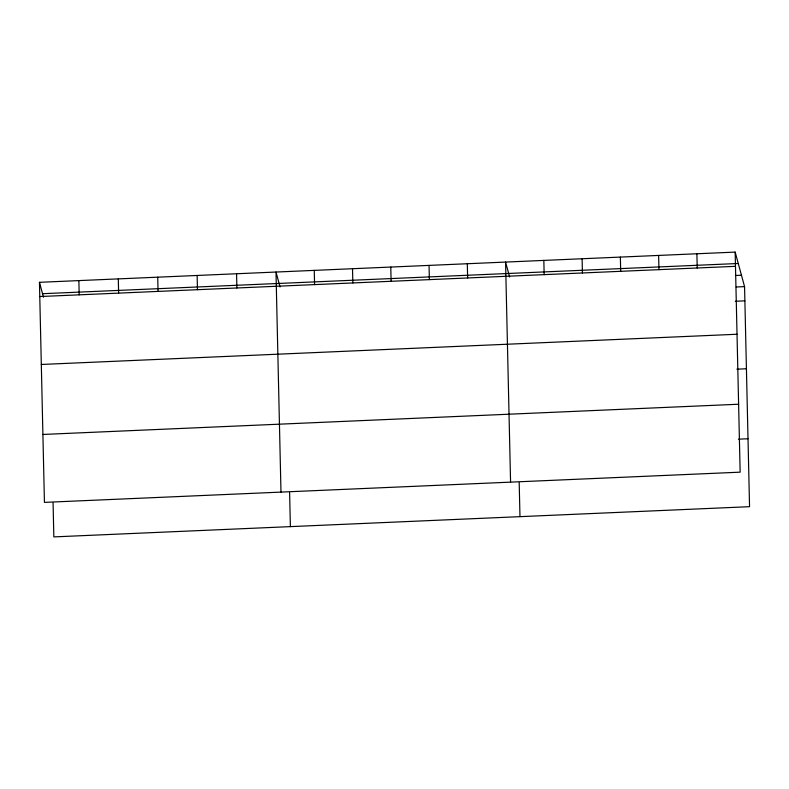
<?xml version="1.0" encoding="UTF-8"?>
<svg xmlns="http://www.w3.org/2000/svg" width="789" height="789" viewBox="0 0 789 789"><rect width="100%" height="100%" fill="white"/><g stroke="black" fill="none" stroke-linecap="round" stroke-linejoin="round"><path stroke-width="1.18" d="M735.161 252.105L740.151 472.167L44.44 502.376L39.45 282.314L735.161 252.105L744.56 286.624L749.55 506.686L53.839 536.895L53.07 502.938M42.547 293.705L738.257 263.496M39.775 296.546L735.486 266.327M735.476 275.489L741.453 275.233M736.186 286.989L744.56 286.624M735.309 301.26L744.875 300.846M41.314 364.469L737.025 334.25M736.857 369.183L746.424 368.769M42.902 434.453L738.612 404.234M738.445 439.167L748.011 438.753M509.635 276.988L505.571 262.076L510.572 482.138M280.046 286.959L275.992 272.047L280.983 492.109M39.45 282.314L43.513 297.226M696.894 253.762L697.22 267.984M658.628 255.429L658.953 269.651M620.371 257.086L620.687 271.308M582.104 258.753L582.43 272.974M543.838 260.409L544.163 274.631M519.192 482.69L519.971 516.657M467.315 263.733L467.63 277.955M429.048 265.4L429.374 279.622M390.782 267.057L391.107 281.278M352.515 268.724L352.841 282.945M314.259 270.38L314.574 284.602M289.612 492.661L290.382 526.628M236.572 273.753L236.887 287.975M197.142 275.469L197.467 289.691M157.721 277.186L158.047 291.407M118.301 278.892L118.616 293.113M78.87 280.608L79.196 294.83"/></g></svg>
